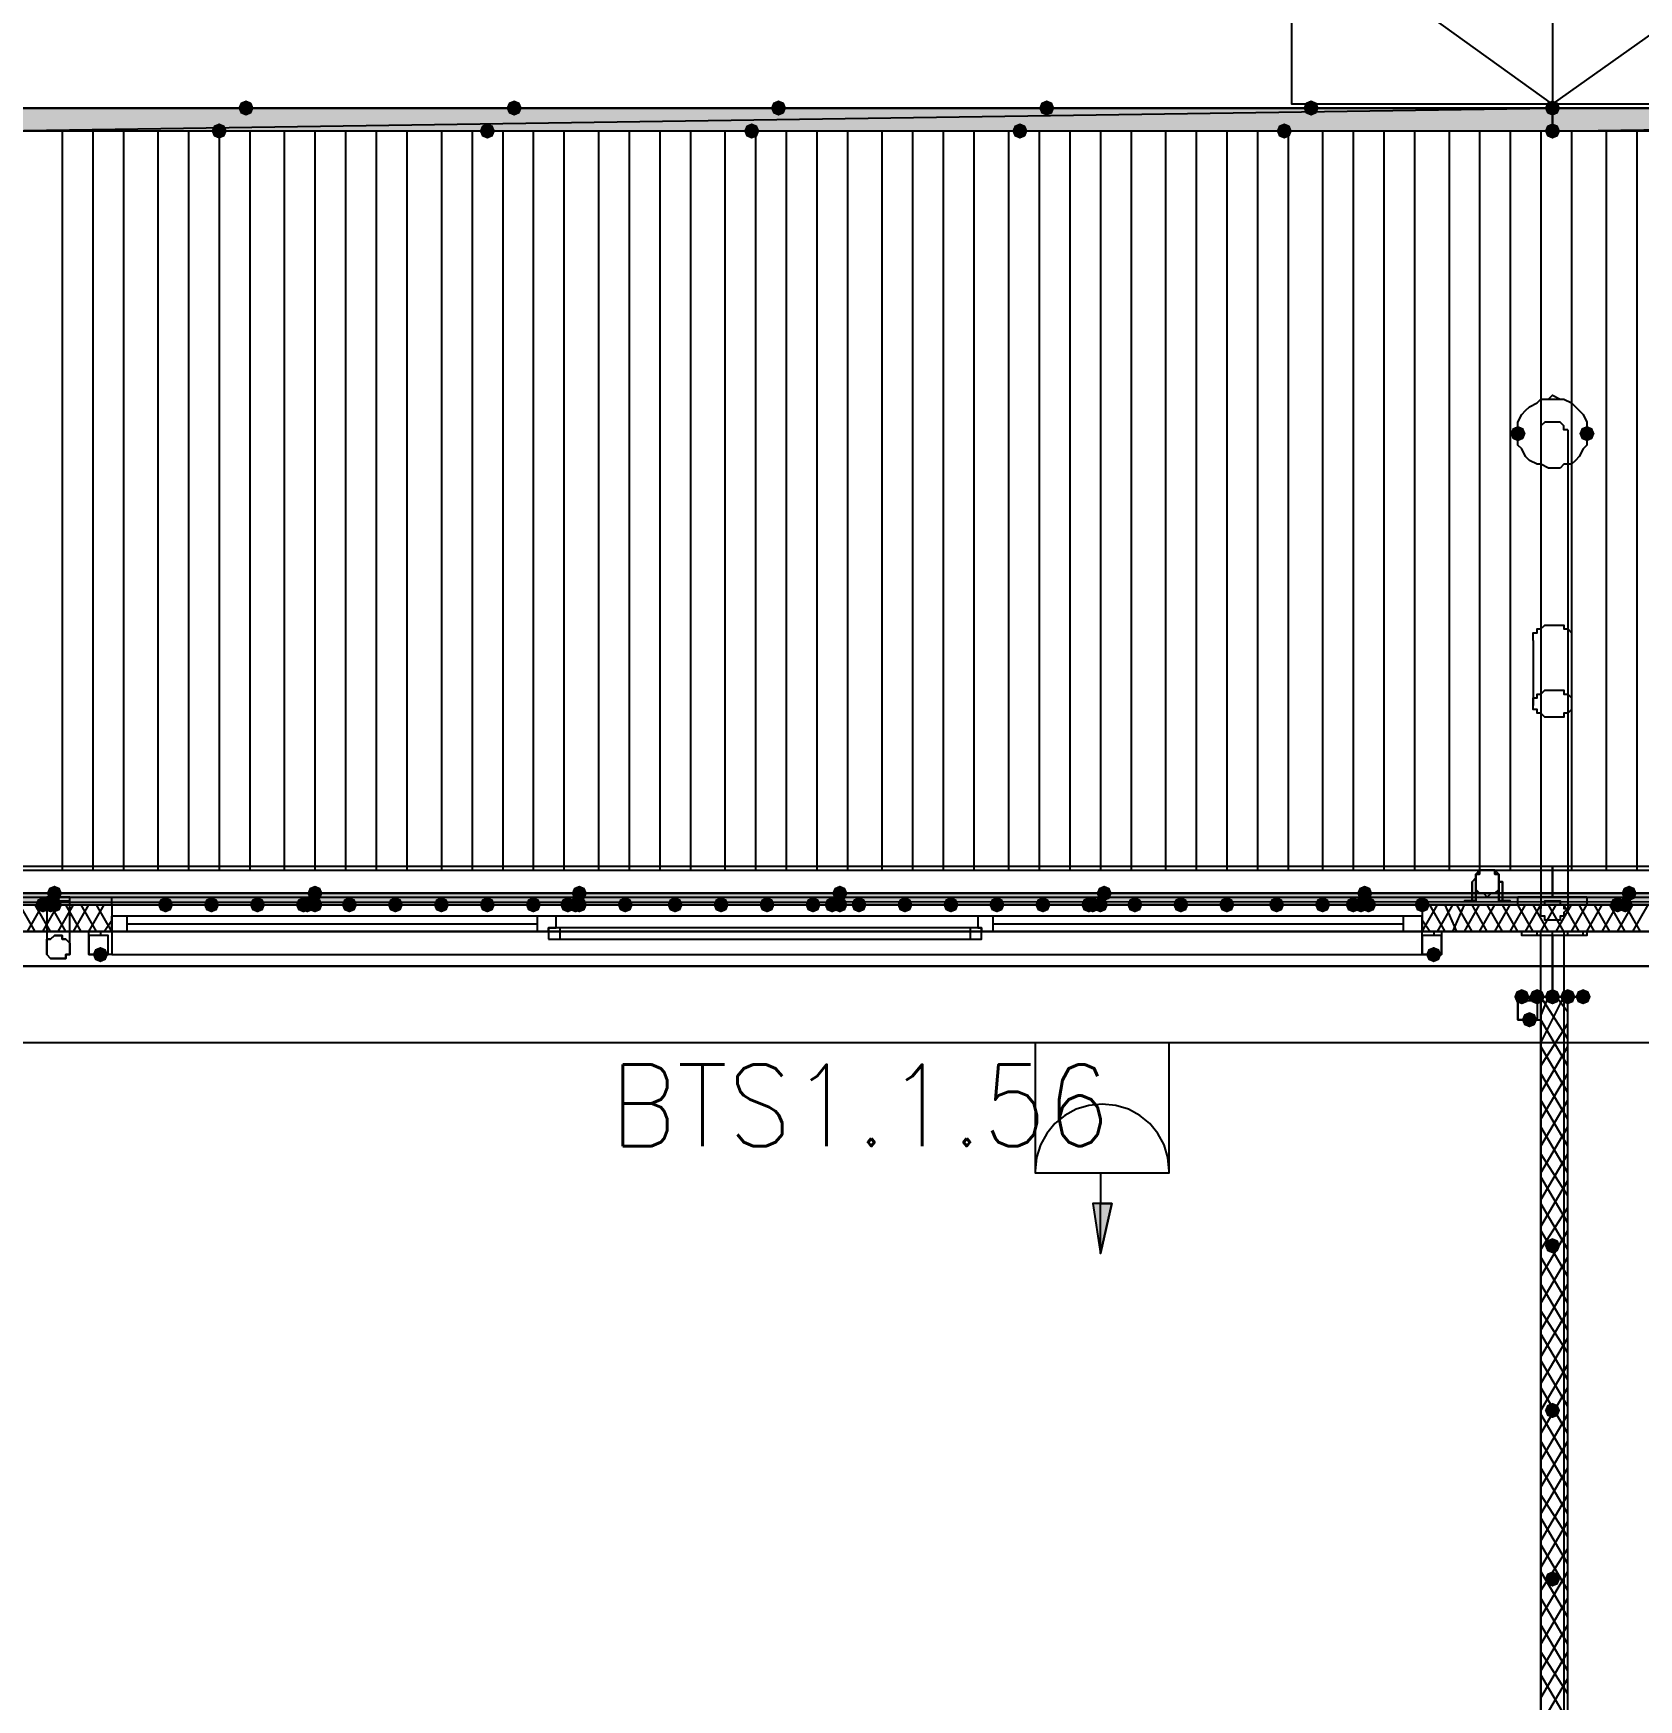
# Model space of a CAD drawing. Header units: millimetres. Extents: x 0 to 420, y 0 to 297.
# Drawn here: x 172.87 to 190.61, y 213.76 to 232.18 of the extents above; entities that cross this region are included whole.
import ezdxf

# ---------------------------------------------------------------- set-up
doc = ezdxf.new("R2010")
doc.units = ezdxf.units.MM
doc.layers.get('0').update_dxf_attribs({"linetype": 'CONTINUOUS'})
doc.styles.get("Standard").update_dxf_attribs({"font": 'STANDARD'})

msp = doc.modelspace()

# ---------------------------------------------------------------- hatches: boundary and pattern name
at = {"true_color": 0x000007}
h = msp.add_hatch(color=0, dxfattribs=at)
h.paths.add_polyline_path([(189.653333, 231.097667), (172.254333, 231.097667), (189.653333, 231.351667)], flags=0)
h.paths.add_polyline_path([(172.254333, 231.097667), (189.653333, 231.351667), (172.254333, 231.351667)], flags=0)
at = {"true_color": 0x0000fe}
for points in [[(175.302333, 231.351667), (175.277462, 231.291871), (175.217667, 231.267), (175.157871, 231.291871), (175.133, 231.351667), (175.157871, 231.411462), (175.217667, 231.436333), (175.277462, 231.411463)], [(178.265667, 231.351667), (178.240796, 231.291871), (178.181, 231.267), (178.121204, 231.291871), (178.096333, 231.351667), (178.121204, 231.411462), (178.181, 231.436333), (178.240796, 231.411463)], [(181.186667, 231.351667), (181.161796, 231.291871), (181.102, 231.267), (181.042204, 231.291871), (181.017333, 231.351667), (181.042204, 231.411462), (181.102, 231.436333), (181.161796, 231.411463)], [(184.15, 231.351667), (184.125129, 231.291871), (184.065333, 231.267), (184.005538, 231.291871), (183.980667, 231.351667), (184.005537, 231.411462), (184.065333, 231.436333), (184.125129, 231.411463)], [(187.071, 231.351667), (187.046129, 231.291871), (186.986333, 231.267), (186.926538, 231.291871), (186.901667, 231.351667), (186.926537, 231.411462), (186.986333, 231.436333), (187.046129, 231.411463)], [(189.738, 231.351667), (189.713129, 231.291871), (189.653333, 231.267), (189.593538, 231.291871), (189.568667, 231.351667), (189.593537, 231.411462), (189.653333, 231.436333), (189.713129, 231.411463)], [(189.738, 231.351667), (189.713129, 231.291871), (189.653333, 231.267), (189.593538, 231.291871), (189.568667, 231.351667), (189.593537, 231.411462), (189.653333, 231.436333), (189.713129, 231.411463)], [(175.006, 231.097667), (174.981129, 231.037871), (174.921333, 231.013), (174.861538, 231.037871), (174.836667, 231.097667), (174.861537, 231.157462), (174.921333, 231.182333), (174.981129, 231.157463)], [(177.969333, 231.097667), (177.944462, 231.037871), (177.884667, 231.013), (177.824871, 231.037871), (177.8, 231.097667), (177.824871, 231.157462), (177.884667, 231.182333), (177.944462, 231.157463)], [(180.890333, 231.097667), (180.865462, 231.037871), (180.805667, 231.013), (180.745871, 231.037871), (180.721, 231.097667), (180.745871, 231.157462), (180.805667, 231.182333), (180.865462, 231.157463)], [(183.853667, 231.097667), (183.828796, 231.037871), (183.769, 231.013), (183.709204, 231.037871), (183.684333, 231.097667), (183.709204, 231.157462), (183.769, 231.182333), (183.828796, 231.157463)], [(186.774667, 231.097667), (186.749796, 231.037871), (186.69, 231.013), (186.630204, 231.037871), (186.605333, 231.097667), (186.630204, 231.157462), (186.69, 231.182333), (186.749796, 231.157463)], [(189.738, 231.097667), (189.713129, 231.037871), (189.653333, 231.013), (189.593538, 231.037871), (189.568667, 231.097667), (189.593537, 231.157462), (189.653333, 231.182333), (189.713129, 231.157463)], [(173.185667, 222.673333), (173.160796, 222.613537), (173.101, 222.588667), (173.041204, 222.613537), (173.016333, 222.673333), (173.041204, 222.733129), (173.101, 222.758), (173.160796, 222.733129)], [(176.064333, 222.673333), (176.039463, 222.613537), (175.979667, 222.588667), (175.919871, 222.613537), (175.895, 222.673333), (175.919871, 222.733129), (175.979667, 222.758), (176.039462, 222.733129)], [(178.985333, 222.673333), (178.960462, 222.613537), (178.900667, 222.588667), (178.840871, 222.613537), (178.816, 222.673333), (178.840871, 222.733129), (178.900667, 222.758), (178.960462, 222.733129)], [(181.864, 222.673333), (181.839129, 222.613537), (181.779333, 222.588667), (181.719538, 222.613537), (181.694667, 222.673333), (181.719537, 222.733129), (181.779333, 222.758), (181.839129, 222.733129)], [(184.785, 222.673333), (184.760129, 222.613537), (184.700333, 222.588667), (184.640537, 222.613537), (184.615667, 222.673333), (184.640537, 222.733129), (184.700333, 222.758), (184.760129, 222.733129)], [(187.663667, 222.673333), (187.638796, 222.613537), (187.579, 222.588667), (187.519204, 222.613537), (187.494333, 222.673333), (187.519204, 222.733129), (187.579, 222.758), (187.638796, 222.733129)], [(190.584667, 222.673333), (190.559796, 222.613537), (190.5, 222.588667), (190.440204, 222.613537), (190.415333, 222.673333), (190.440204, 222.733129), (190.5, 222.758), (190.559796, 222.733129)], [(173.058667, 222.546333), (173.033796, 222.486537), (172.974, 222.461667), (172.914204, 222.486537), (172.889333, 222.546333), (172.914204, 222.606129), (172.974, 222.631), (173.033796, 222.606129)], [(173.143333, 222.546333), (173.118462, 222.486537), (173.058667, 222.461667), (172.998871, 222.486537), (172.974, 222.546333), (172.998871, 222.606129), (173.058667, 222.631), (173.118462, 222.606129)], [(173.185667, 222.546333), (173.160796, 222.486537), (173.101, 222.461667), (173.041204, 222.486537), (173.016333, 222.546333), (173.041204, 222.606129), (173.101, 222.631), (173.160796, 222.606129)], [(175.979667, 222.546333), (175.954796, 222.486537), (175.895, 222.461667), (175.835204, 222.486537), (175.810333, 222.546333), (175.835204, 222.606129), (175.895, 222.631), (175.954796, 222.606129)], [(176.064333, 222.546333), (176.039463, 222.486537), (175.979667, 222.461667), (175.919871, 222.486537), (175.895, 222.546333), (175.919871, 222.606129), (175.979667, 222.631), (176.039462, 222.606129)], [(176.064333, 222.546333), (176.039463, 222.486537), (175.979667, 222.461667), (175.919871, 222.486537), (175.895, 222.546333), (175.919871, 222.606129), (175.979667, 222.631), (176.039462, 222.606129)], [(178.858333, 222.546333), (178.833463, 222.486537), (178.773667, 222.461667), (178.713871, 222.486537), (178.689, 222.546333), (178.713871, 222.606129), (178.773667, 222.631), (178.833462, 222.606129)], [(178.943, 222.546333), (178.918129, 222.486537), (178.858333, 222.461667), (178.798538, 222.486537), (178.773667, 222.546333), (178.798537, 222.606129), (178.858333, 222.631), (178.918129, 222.606129)], [(178.943, 222.546333), (178.918129, 222.486537), (178.858333, 222.461667), (178.798538, 222.486537), (178.773667, 222.546333), (178.798537, 222.606129), (178.858333, 222.631), (178.918129, 222.606129)], [(181.779333, 222.546333), (181.754462, 222.486537), (181.694667, 222.461667), (181.634871, 222.486537), (181.61, 222.546333), (181.634871, 222.606129), (181.694667, 222.631), (181.754462, 222.606129)], [(181.864, 222.546333), (181.839129, 222.486537), (181.779333, 222.461667), (181.719538, 222.486537), (181.694667, 222.546333), (181.719537, 222.606129), (181.779333, 222.631), (181.839129, 222.606129)], [(181.864, 222.546333), (181.839129, 222.486537), (181.779333, 222.461667), (181.719538, 222.486537), (181.694667, 222.546333), (181.719537, 222.606129), (181.779333, 222.631), (181.839129, 222.606129)], [(184.658, 222.546333), (184.633129, 222.486537), (184.573333, 222.461667), (184.513537, 222.486537), (184.488667, 222.546333), (184.513537, 222.606129), (184.573333, 222.631), (184.633129, 222.606129)], [(184.742667, 222.546333), (184.717796, 222.486537), (184.658, 222.461667), (184.598204, 222.486537), (184.573333, 222.546333), (184.598204, 222.606129), (184.658, 222.631), (184.717796, 222.606129)], [(184.742667, 222.546333), (184.717796, 222.486537), (184.658, 222.461667), (184.598204, 222.486537), (184.573333, 222.546333), (184.598204, 222.606129), (184.658, 222.631), (184.717796, 222.606129)], [(187.536667, 222.546333), (187.511796, 222.486537), (187.452, 222.461667), (187.392204, 222.486537), (187.367333, 222.546333), (187.392204, 222.606129), (187.452, 222.631), (187.511796, 222.606129)], [(187.621333, 222.546333), (187.596462, 222.486537), (187.536667, 222.461667), (187.476871, 222.486537), (187.452, 222.546333), (187.476871, 222.606129), (187.536667, 222.631), (187.596462, 222.606129)], [(187.621333, 222.546333), (187.596462, 222.486537), (187.536667, 222.461667), (187.476871, 222.486537), (187.452, 222.546333), (187.476871, 222.606129), (187.536667, 222.631), (187.596462, 222.606129)], [(190.457667, 222.546333), (190.432796, 222.486537), (190.373, 222.461667), (190.313204, 222.486537), (190.288333, 222.546333), (190.313204, 222.606129), (190.373, 222.631), (190.432796, 222.606129)], [(190.542333, 222.546333), (190.517462, 222.486537), (190.457667, 222.461667), (190.397871, 222.486537), (190.373, 222.546333), (190.397871, 222.606129), (190.457667, 222.631), (190.517462, 222.606129)], [(190.542333, 222.546333), (190.517462, 222.486537), (190.457667, 222.461667), (190.397871, 222.486537), (190.373, 222.546333), (190.397871, 222.606129), (190.457667, 222.631), (190.517462, 222.606129)]]:
    msp.add_hatch(color=0, dxfattribs=at).paths.add_polyline_path(points, flags=0)
at = {"true_color": 0x000007}
h = msp.add_hatch(color=0, dxfattribs=at)
h.paths.add_polyline_path([(207.052333, 231.097667), (189.653333, 231.097667), (207.052333, 231.351667)], flags=0)
h.paths.add_polyline_path([(189.653333, 231.097667), (207.052333, 231.351667), (189.653333, 231.351667)], flags=0)
for points in [[(189.357, 227.753333), (189.332129, 227.693537), (189.272333, 227.668667), (189.212538, 227.693537), (189.187667, 227.753333), (189.212537, 227.813129), (189.272333, 227.838), (189.332129, 227.813129)], [(190.119, 227.753333), (190.094129, 227.693537), (190.034333, 227.668667), (189.974538, 227.693537), (189.949667, 227.753333), (189.974537, 227.813129), (190.034333, 227.838), (190.094129, 227.813129)], [(174.413333, 222.546333), (174.388463, 222.486537), (174.328667, 222.461667), (174.268871, 222.486537), (174.244, 222.546333), (174.268871, 222.606129), (174.328667, 222.631), (174.388462, 222.606129)], [(174.921333, 222.546333), (174.896462, 222.486537), (174.836667, 222.461667), (174.776871, 222.486537), (174.752, 222.546333), (174.776871, 222.606129), (174.836667, 222.631), (174.896462, 222.606129)], [(175.429333, 222.546333), (175.404462, 222.486537), (175.344667, 222.461667), (175.284871, 222.486537), (175.26, 222.546333), (175.284871, 222.606129), (175.344667, 222.631), (175.404462, 222.606129)], [(175.937333, 222.546333), (175.912463, 222.486537), (175.852667, 222.461667), (175.792871, 222.486537), (175.768, 222.546333), (175.792871, 222.606129), (175.852667, 222.631), (175.912462, 222.606129)], [(176.445333, 222.546333), (176.420462, 222.486537), (176.360667, 222.461667), (176.300871, 222.486537), (176.276, 222.546333), (176.300871, 222.606129), (176.360667, 222.631), (176.420462, 222.606129)], [(176.953333, 222.546333), (176.928462, 222.486537), (176.868667, 222.461667), (176.808871, 222.486537), (176.784, 222.546333), (176.808871, 222.606129), (176.868667, 222.631), (176.928462, 222.606129)], [(177.461333, 222.546333), (177.436462, 222.486537), (177.376667, 222.461667), (177.316871, 222.486537), (177.292, 222.546333), (177.316871, 222.606129), (177.376667, 222.631), (177.436462, 222.606129)], [(177.969333, 222.546333), (177.944462, 222.486537), (177.884667, 222.461667), (177.824871, 222.486537), (177.8, 222.546333), (177.824871, 222.606129), (177.884667, 222.631), (177.944462, 222.606129)], [(178.477333, 222.546333), (178.452463, 222.486537), (178.392667, 222.461667), (178.332871, 222.486537), (178.308, 222.546333), (178.332871, 222.606129), (178.392667, 222.631), (178.452462, 222.606129)], [(178.985333, 222.546333), (178.960462, 222.486537), (178.900667, 222.461667), (178.840871, 222.486537), (178.816, 222.546333), (178.840871, 222.606129), (178.900667, 222.631), (178.960462, 222.606129)], [(179.493333, 222.546333), (179.468462, 222.486537), (179.408667, 222.461667), (179.348871, 222.486537), (179.324, 222.546333), (179.348871, 222.606129), (179.408667, 222.631), (179.468462, 222.606129)], [(180.043667, 222.546333), (180.018796, 222.486537), (179.959, 222.461667), (179.899204, 222.486537), (179.874333, 222.546333), (179.899204, 222.606129), (179.959, 222.631), (180.018796, 222.606129)], [(180.551667, 222.546333), (180.526796, 222.486537), (180.467, 222.461667), (180.407204, 222.486537), (180.382333, 222.546333), (180.407204, 222.606129), (180.467, 222.631), (180.526796, 222.606129)], [(181.059667, 222.546333), (181.034796, 222.486537), (180.975, 222.461667), (180.915204, 222.486537), (180.890333, 222.546333), (180.915204, 222.606129), (180.975, 222.631), (181.034796, 222.606129)], [(181.567667, 222.546333), (181.542796, 222.486537), (181.483, 222.461667), (181.423204, 222.486537), (181.398333, 222.546333), (181.423204, 222.606129), (181.483, 222.631), (181.542796, 222.606129)], [(182.075667, 222.546333), (182.050796, 222.486537), (181.991, 222.461667), (181.931204, 222.486537), (181.906333, 222.546333), (181.931204, 222.606129), (181.991, 222.631), (182.050796, 222.606129)], [(182.583667, 222.546333), (182.558796, 222.486537), (182.499, 222.461667), (182.439204, 222.486537), (182.414333, 222.546333), (182.439204, 222.606129), (182.499, 222.631), (182.558796, 222.606129)], [(183.091667, 222.546333), (183.066796, 222.486537), (183.007, 222.461667), (182.947204, 222.486537), (182.922333, 222.546333), (182.947204, 222.606129), (183.007, 222.631), (183.066796, 222.606129)], [(183.599667, 222.546333), (183.574796, 222.486537), (183.515, 222.461667), (183.455204, 222.486537), (183.430333, 222.546333), (183.455204, 222.606129), (183.515, 222.631), (183.574796, 222.606129)], [(184.107667, 222.546333), (184.082796, 222.486537), (184.023, 222.461667), (183.963204, 222.486537), (183.938333, 222.546333), (183.963204, 222.606129), (184.023, 222.631), (184.082796, 222.606129)], [(184.615667, 222.546333), (184.590796, 222.486537), (184.531, 222.461667), (184.471204, 222.486537), (184.446333, 222.546333), (184.471204, 222.606129), (184.531, 222.631), (184.590796, 222.606129)], [(185.123667, 222.546333), (185.098796, 222.486537), (185.039, 222.461667), (184.979204, 222.486537), (184.954333, 222.546333), (184.979204, 222.606129), (185.039, 222.631), (185.098796, 222.606129)], [(185.631667, 222.546333), (185.606796, 222.486537), (185.547, 222.461667), (185.487204, 222.486537), (185.462333, 222.546333), (185.487204, 222.606129), (185.547, 222.631), (185.606796, 222.606129)], [(186.139667, 222.546333), (186.114796, 222.486537), (186.055, 222.461667), (185.995204, 222.486537), (185.970333, 222.546333), (185.995204, 222.606129), (186.055, 222.631), (186.114796, 222.606129)], [(186.69, 222.546333), (186.665129, 222.486537), (186.605333, 222.461667), (186.545538, 222.486537), (186.520667, 222.546333), (186.545537, 222.606129), (186.605333, 222.631), (186.665129, 222.606129)], [(187.198, 222.546333), (187.173129, 222.486537), (187.113333, 222.461667), (187.053538, 222.486537), (187.028667, 222.546333), (187.053537, 222.606129), (187.113333, 222.631), (187.173129, 222.606129)], [(187.706, 222.546333), (187.681129, 222.486537), (187.621333, 222.461667), (187.561538, 222.486537), (187.536667, 222.546333), (187.561537, 222.606129), (187.621333, 222.631), (187.681129, 222.606129)], [(188.298667, 222.546333), (188.273796, 222.486537), (188.214, 222.461667), (188.154204, 222.486537), (188.129333, 222.546333), (188.154204, 222.606129), (188.214, 222.631), (188.273796, 222.606129)], [(173.693667, 221.996), (173.668796, 221.936204), (173.609, 221.911333), (173.549204, 221.936204), (173.524333, 221.996), (173.549204, 222.055796), (173.609, 222.080667), (173.668796, 222.055796)], [(188.425667, 221.996), (188.400796, 221.936204), (188.341, 221.911333), (188.281204, 221.936204), (188.256333, 221.996), (188.281204, 222.055796), (188.341, 222.080667), (188.400796, 222.055796)], [(189.399333, 221.530333), (189.374462, 221.470537), (189.314667, 221.445667), (189.254871, 221.470537), (189.23, 221.530333), (189.254871, 221.590129), (189.314667, 221.615), (189.374462, 221.590129)], [(189.568667, 221.530333), (189.543796, 221.470537), (189.484, 221.445667), (189.424204, 221.470537), (189.399333, 221.530333), (189.424204, 221.590129), (189.484, 221.615), (189.543796, 221.590129)], [(189.738, 221.530333), (189.713129, 221.470537), (189.653333, 221.445667), (189.593538, 221.470537), (189.568667, 221.530333), (189.593537, 221.590129), (189.653333, 221.615), (189.713129, 221.590129)], [(189.907333, 221.530333), (189.882462, 221.470537), (189.822667, 221.445667), (189.762871, 221.470537), (189.738, 221.530333), (189.762871, 221.590129), (189.822667, 221.615), (189.882462, 221.590129)], [(190.076667, 221.530333), (190.051796, 221.470537), (189.992, 221.445667), (189.932204, 221.470537), (189.907333, 221.530333), (189.932204, 221.590129), (189.992, 221.615), (190.051796, 221.590129)], [(189.484, 221.276333), (189.459129, 221.216537), (189.399333, 221.191667), (189.339538, 221.216537), (189.314667, 221.276333), (189.339537, 221.336129), (189.399333, 221.361), (189.459129, 221.336129)], [(189.738, 218.778667), (189.713129, 218.718871), (189.653333, 218.694), (189.593538, 218.718871), (189.568667, 218.778667), (189.593537, 218.838462), (189.653333, 218.863333), (189.713129, 218.838463)], [(189.738, 216.958333), (189.713129, 216.898537), (189.653333, 216.873667), (189.593538, 216.898537), (189.568667, 216.958333), (189.593537, 217.018129), (189.653333, 217.043), (189.713129, 217.018129)], [(189.738, 215.095667), (189.713129, 215.035871), (189.653333, 215.011), (189.593538, 215.035871), (189.568667, 215.095667), (189.593537, 215.155462), (189.653333, 215.180333), (189.713129, 215.155463)]]:
    msp.add_hatch(color=0, dxfattribs=at).paths.add_polyline_path(points, flags=0)
h = msp.add_hatch(color=0, dxfattribs=at)
h.paths.add_polyline_path([(119.507, 222.673333), (381.550333, 222.673333), (119.507, 222.546333)], flags=0)
h.paths.add_polyline_path([(381.550333, 222.673333), (119.507, 222.546333), (381.550333, 222.546333)], flags=0)
at = {"true_color": 0x000006}
h = msp.add_hatch(color=0, dxfattribs=at)
h.paths.add_polyline_path([(184.785001, 219.244332), (184.658001, 218.693999), (184.658001, 219.244332)], flags=0)
h.paths.add_polyline_path([(184.658001, 218.693999), (184.658001, 219.244332), (184.573334, 219.244332)], flags=0)

# ---------------------------------------------------------------- linework, layer by layer
at = {"color": 0, "true_color": 0x000007}
for points in [[(192.574333, 257.471333), (192.574333, 231.394), (186.774667, 231.394), (186.774667, 257.471333)], [(189.653333, 257.471333), (189.653333, 231.394), (192.574333, 233.468333)], [(189.653333, 231.394), (186.774667, 233.468333)], [(189.653333, 231.351667), (172.254333, 231.351667)], [(178.689, 231.351667), (183.218667, 231.351667)], [(207.052333, 231.351667), (189.653333, 231.351667)], [(189.272333, 227.753333), (189.272333, 227.838), (189.272333, 227.880333), (189.314667, 227.965), (189.357, 228.007333), (189.399333, 228.049667), (189.484, 228.092), (189.526333, 228.134333), (189.611, 228.134333), (189.653333, 228.176667), (189.738, 228.134333), (189.780333, 228.134333), (189.865, 228.092), (189.907333, 228.049667), (189.949667, 228.007333), (189.992, 227.965), (190.034333, 227.880333), (190.034333, 227.838), (190.034333, 227.753333)], [(189.822667, 227.795667), (189.780333, 227.795667), (189.780333, 227.838), (189.738, 227.880333), (189.695667, 227.880333), (189.653333, 227.880333), (189.611, 227.880333), (189.568667, 227.880333), (189.526333, 227.838), (189.526333, 227.795667)], [(189.526333, 227.795667), (189.526333, 222.504)], [(189.822667, 227.795667), (189.822667, 222.504)], [(189.441667, 225.467333), (189.441667, 225.509667), (189.441667, 225.552), (189.484, 225.552), (189.484, 225.594333), (189.526333, 225.594333), (189.568667, 225.636667), (189.611, 225.636667), (189.653333, 225.636667), (189.695667, 225.636667), (189.738, 225.636667), (189.780333, 225.636667), (189.780333, 225.594333), (189.822667, 225.594333), (189.865, 225.552), (189.865, 225.509667), (189.865, 225.467333)], [(189.441667, 225.467333), (189.441667, 224.747667)], [(189.865, 225.467333), (189.865, 224.747667)], [(119.507, 222.546333), (381.550333, 222.546333), (119.507, 222.546333), (381.550333, 222.546333)], [(119.507, 222.546333), (381.550333, 222.546333)], [(119.507, 222.546333), (381.550333, 222.546333)], [(173.736, 222.546333), (170.815, 222.546333)], [(172.889333, 222.25), (172.72, 222.546333)], [(172.804667, 222.25), (172.974, 222.546333)], [(173.058667, 222.25), (172.889333, 222.546333)], [(172.974, 222.25), (173.143333, 222.546333)], [(173.016333, 222.631), (173.016333, 222.080667)], [(173.228, 222.25), (173.058667, 222.546333)], [(173.143333, 222.25), (173.312667, 222.546333)], [(173.397333, 222.25), (173.228, 222.546333)], [(173.270333, 222.080667), (173.270333, 222.631)], [(173.312667, 222.25), (173.482, 222.546333)], [(173.566667, 222.25), (173.397333, 222.546333)], [(173.482, 222.25), (173.651333, 222.546333)], [(173.736, 222.25), (173.566667, 222.546333)], [(173.736, 222.546333), (173.736, 222.631), (188.214, 222.631), (188.214, 222.546333)], [(173.736, 222.546333), (173.736, 222.419333), (173.736, 222.25)], [(173.736, 222.546333), (173.736, 222.419333)], [(188.214, 222.25), (188.383333, 222.546333)], [(188.214, 222.546333), (188.214, 222.419333), (188.214, 222.25)], [(188.214, 222.546333), (188.214, 222.419333)], [(191.092667, 222.546333), (188.214, 222.546333)], [(188.468, 222.25), (188.298667, 222.546333)], [(188.383333, 222.25), (188.552667, 222.546333)], [(188.595, 222.25), (188.468, 222.546333)], [(188.552667, 222.25), (188.679667, 222.546333)], [(188.764333, 222.25), (188.595, 222.546333)], [(188.679667, 222.25), (188.849, 222.546333)], [(188.933667, 222.25), (188.764333, 222.546333)], [(188.849, 222.25), (189.018333, 222.546333)], [(189.103, 222.25), (188.933667, 222.546333)], [(189.018333, 222.25), (189.187667, 222.546333)], [(189.272333, 222.25), (189.103, 222.546333)], [(189.187667, 222.25), (189.357, 222.546333)], [(190.034333, 222.631), (189.992, 222.631), (189.949667, 222.631), (189.907333, 222.631), (189.865, 222.631), (189.780333, 222.631), (189.738, 222.631), (189.653333, 222.631), (189.611, 222.631), (189.526333, 222.631), (189.484, 222.631), (189.399333, 222.631), (189.357, 222.631), (189.314667, 222.631), (189.272333, 222.631)], [(190.034333, 222.631), (190.034333, 222.546333), (189.992, 222.546333), (189.949667, 222.546333), (189.907333, 222.546333), (189.865, 222.546333), (189.780333, 222.546333), (189.738, 222.546333), (189.653333, 222.546333), (189.611, 222.546333), (189.526333, 222.546333), (189.484, 222.546333), (189.399333, 222.546333), (189.357, 222.546333), (189.314667, 222.546333), (189.272333, 222.546333), (189.272333, 222.631)], [(189.441667, 222.25), (189.272333, 222.546333)], [(189.357, 222.25), (189.526333, 222.546333)], [(189.611, 222.25), (189.441667, 222.546333)], [(189.526333, 222.25), (189.695667, 222.546333)], [(189.780333, 222.25), (189.611, 222.546333)], [(189.695667, 222.25), (189.865, 222.546333)], [(189.949667, 222.25), (189.780333, 222.546333)], [(189.865, 222.25), (190.034333, 222.546333)], [(190.119, 222.25), (189.949667, 222.546333)], [(190.034333, 222.25), (190.203667, 222.546333)], [(190.288333, 222.25), (190.119, 222.546333)], [(190.203667, 222.25), (190.373, 222.546333)], [(190.457667, 222.25), (190.288333, 222.546333)], [(190.373, 222.25), (190.542333, 222.546333)], [(190.627, 222.25), (190.457667, 222.546333)], [(190.542333, 222.25), (190.711667, 222.546333)], [(173.651333, 222.25), (173.736, 222.377)], [(173.736, 222.25), (173.905333, 222.25), (173.905333, 222.419333), (173.736, 222.419333)], [(178.435, 222.419333), (173.905333, 222.419333)], [(173.905333, 222.334667), (178.435, 222.334667)], [(178.519667, 222.419333), (178.435, 222.419333), (178.435, 222.25), (178.519667, 222.25)], [(178.519667, 222.25), (178.562, 222.25), (178.562, 222.292333), (178.646667, 222.292333), (178.646667, 222.419333), (178.519667, 222.419333)], [(183.303333, 222.419333), (178.646667, 222.419333)], [(183.218667, 222.292333), (178.689, 222.292333)], [(183.388, 222.419333), (183.303333, 222.419333), (183.303333, 222.292333), (183.345667, 222.292333), (183.345667, 222.25), (183.388, 222.25)], [(183.388, 222.25), (183.472667, 222.25), (183.472667, 222.419333), (183.388, 222.419333)], [(188.002333, 222.419333), (183.472667, 222.419333)], [(183.472667, 222.334667), (188.002333, 222.334667)], [(188.214, 222.419333), (188.002333, 222.419333), (188.002333, 222.25), (188.214, 222.25)], [(188.298667, 222.25), (188.214, 222.377)], [(170.815, 222.25), (173.736, 222.25)], [(173.609, 222.25), (173.609, 222.207667)], [(180.975, 222.25), (173.736, 222.25), (173.736, 222.123)], [(180.975, 222.25), (173.736, 222.25), (173.736, 222.123)], [(173.736, 222.25), (188.214, 222.25)], [(173.736, 222.123), (173.736, 221.996), (180.975, 221.996)], [(173.736, 222.123), (173.736, 221.996), (180.975, 221.996)], [(173.905333, 222.25), (178.435, 222.25)], [(178.689, 222.25), (183.218667, 222.25)], [(178.689, 222.165333), (183.218667, 222.165333)], [(178.689, 222.165333), (183.218667, 222.165333)], [(188.214, 222.123), (188.214, 222.25), (180.975, 222.25)], [(188.214, 222.123), (188.214, 222.25), (180.975, 222.25)], [(180.975, 221.996), (188.214, 221.996), (188.214, 222.123)], [(180.975, 221.996), (188.214, 221.996), (188.214, 222.123)], [(183.472667, 222.25), (188.002333, 222.25)], [(188.214, 222.25), (191.092667, 222.25)], [(188.341, 222.25), (188.341, 222.207667)], [(189.314667, 222.207667), (189.314667, 222.25)], [(189.484, 222.207667), (189.484, 222.25)], [(189.653333, 221.530333), (189.653333, 222.25)], [(189.822667, 222.207667), (189.822667, 222.25)], [(189.992, 222.207667), (189.992, 222.25)], [(189.399333, 221.530333), (189.399333, 221.488)], [(189.526333, 221.318667), (189.611, 221.530333)], [(189.526333, 221.022333), (189.780333, 221.530333)], [(189.822667, 221.064667), (189.526333, 221.530333)], [(189.822667, 221.361), (189.695667, 221.530333)], [(189.822667, 220.768333), (189.526333, 221.276333)], [(189.526333, 220.768333), (189.822667, 221.234)], [(189.526333, 220.472), (189.822667, 220.98)], [(189.822667, 220.472), (189.526333, 220.98)], [(189.526333, 220.175667), (189.822667, 220.683667)], [(189.822667, 220.175667), (189.526333, 220.683667)], [(189.526333, 219.879333), (189.822667, 220.387333)], [(189.822667, 219.879333), (189.526333, 220.387333)], [(189.526333, 219.583), (189.822667, 220.091)], [(189.822667, 219.583), (189.526333, 220.091)], [(189.526333, 219.286667), (189.822667, 219.794667)], [(189.822667, 219.329), (189.526333, 219.794667)], [(189.822667, 219.032667), (189.526333, 219.540667)], [(189.526333, 218.990333), (189.822667, 219.498333)], [(189.822667, 218.736333), (189.526333, 219.244333)], [(189.526333, 218.736333), (189.822667, 219.202)], [(189.526333, 218.44), (189.822667, 218.948)], [(189.822667, 218.44), (189.526333, 218.948)], [(189.526333, 218.143667), (189.822667, 218.651667)], [(189.822667, 218.143667), (189.526333, 218.651667)], [(189.526333, 217.847333), (189.822667, 218.355333)], [(189.822667, 217.847333), (189.526333, 218.355333)], [(189.526333, 217.551), (189.822667, 218.059)], [(189.822667, 217.593333), (189.526333, 218.059)], [(189.822667, 217.297), (189.526333, 217.805)], [(189.526333, 217.254667), (189.822667, 217.762667)], [(189.822667, 217.000667), (189.526333, 217.508667)], [(189.526333, 216.958333), (189.822667, 217.466333)], [(189.526333, 216.704333), (189.822667, 217.212333)], [(189.822667, 216.704333), (189.526333, 217.212333)], [(189.526333, 216.408), (189.822667, 216.916)], [(189.822667, 216.408), (189.526333, 216.916)], [(189.526333, 216.111667), (189.822667, 216.619667)], [(189.822667, 216.111667), (189.526333, 216.619667)], [(189.526333, 215.815333), (189.822667, 216.323333)], [(189.822667, 215.815333), (189.526333, 216.323333)], [(189.526333, 215.519), (189.822667, 216.027)], [(189.822667, 215.561333), (189.526333, 216.027)], [(189.822667, 215.265), (189.526333, 215.773)], [(189.526333, 215.222667), (189.822667, 215.730667)], [(189.822667, 214.968667), (189.526333, 215.476667)], [(189.526333, 214.968667), (189.822667, 215.434333)], [(189.526333, 214.672333), (189.822667, 215.180333)], [(189.822667, 214.672333), (189.526333, 215.180333)], [(189.526333, 214.376), (189.822667, 214.884)], [(189.822667, 214.376), (189.526333, 214.884)], [(189.526333, 214.079667), (189.822667, 214.587667)], [(189.822667, 214.079667), (189.526333, 214.587667)], [(189.526333, 213.783333), (189.822667, 214.291333)], [(189.822667, 213.825667), (189.526333, 214.291333)], [(189.822667, 213.529333), (189.526333, 214.037333)], [(189.526333, 213.487), (189.822667, 213.995)]]:
    msp.add_lwpolyline(points, dxfattribs=at)
for points in [[(241.808, 231.351667), (241.808, 231.097667), (224.451333, 231.097667), (224.451333, 231.351667), (224.451333, 231.097667), (207.052333, 231.097667), (207.052333, 231.351667), (207.052333, 231.097667), (189.653333, 231.097667), (189.653333, 231.351667), (189.653333, 231.097667), (172.254333, 231.097667), (172.254333, 231.351667), (154.897667, 231.351667), (154.897667, 231.097667), (172.254333, 231.097667), (172.254333, 231.351667), (189.653333, 231.351667), (207.052333, 231.351667), (224.451333, 231.351667)], [(189.653333, 231.097667), (172.254333, 231.097667), (189.653333, 231.351667)], [(172.254333, 231.097667), (189.653333, 231.351667), (172.254333, 231.351667)], [(183.218667, 231.351667), (178.689, 231.351667)], [(207.052333, 231.097667), (189.653333, 231.097667), (207.052333, 231.351667)], [(189.653333, 231.097667), (207.052333, 231.351667), (189.653333, 231.351667)], [(381.550333, 230.505), (381.550333, 231.097667), (119.507, 231.097667), (119.507, 230.505), (119.507, 223.52), (119.507, 222.927333), (381.550333, 222.927333), (381.550333, 223.52)], [(189.738, 227.372333), (189.653333, 227.372333), (189.611, 227.372333), (189.526333, 227.414667), (189.484, 227.414667), (189.399333, 227.457), (189.357, 227.499333), (189.314667, 227.584), (189.272333, 227.626333), (189.272333, 227.711), (189.272333, 227.753333), (189.272333, 227.838), (189.272333, 227.880333), (189.314667, 227.965), (189.357, 228.007333), (189.399333, 228.049667), (189.484, 228.092), (189.526333, 228.134333), (189.611, 228.134333), (189.653333, 228.134333), (189.738, 228.134333), (189.780333, 228.134333), (189.865, 228.092), (189.907333, 228.049667), (189.949667, 228.007333), (189.992, 227.965), (190.034333, 227.880333), (190.034333, 227.838), (190.034333, 227.753333), (190.034333, 227.711), (190.034333, 227.626333), (189.992, 227.584), (189.949667, 227.499333), (189.907333, 227.457), (189.865, 227.414667), (189.780333, 227.414667)], [(189.695667, 224.620667), (189.653333, 224.620667), (189.611, 224.620667), (189.568667, 224.620667), (189.526333, 224.663), (189.484, 224.663), (189.484, 224.705333), (189.441667, 224.705333), (189.441667, 224.747667), (189.441667, 224.79), (189.441667, 224.832333), (189.484, 224.832333), (189.484, 224.874667), (189.526333, 224.874667), (189.568667, 224.917), (189.611, 224.917), (189.653333, 224.917), (189.695667, 224.917), (189.738, 224.917), (189.780333, 224.917), (189.780333, 224.874667), (189.822667, 224.874667), (189.865, 224.832333), (189.865, 224.79), (189.865, 224.747667), (189.865, 224.705333), (189.822667, 224.663), (189.780333, 224.663), (189.780333, 224.620667), (189.738, 224.620667)], [(172.254333, 222.631), (189.653333, 222.631), (189.653333, 222.969667), (172.254333, 222.969667)], [(189.187667, 222.588667), (189.103, 222.588667), (189.103, 222.800333), (189.060667, 222.800333), (189.060667, 222.842667), (189.060667, 222.885), (189.018333, 222.927333), (188.976, 222.927333), (188.933667, 222.927333), (188.891333, 222.927333), (188.849, 222.927333), (188.806667, 222.885), (188.806667, 222.842667), (188.764333, 222.800333), (188.764333, 222.588667), (188.679667, 222.588667), (188.806667, 222.588667), (188.806667, 222.800333), (188.806667, 222.842667), (188.806667, 222.885), (188.849, 222.885), (188.849, 222.927333), (188.891333, 222.927333), (188.933667, 222.927333), (188.976, 222.927333), (189.018333, 222.927333), (189.018333, 222.885), (189.060667, 222.885), (189.060667, 222.842667), (189.060667, 222.800333), (189.060667, 222.588667), (189.187667, 222.588667), (189.103, 222.588667), (189.103, 222.800333), (189.060667, 222.800333), (189.060667, 222.842667), (189.060667, 222.885), (189.018333, 222.927333), (188.976, 222.927333), (188.933667, 222.927333), (188.891333, 222.927333), (188.849, 222.927333), (188.806667, 222.885), (188.806667, 222.842667), (188.764333, 222.800333), (188.764333, 222.588667), (188.679667, 222.588667), (188.806667, 222.588667), (188.806667, 222.800333), (188.806667, 222.842667), (188.806667, 222.885), (188.849, 222.885), (188.849, 222.927333), (188.891333, 222.927333), (188.933667, 222.927333), (188.976, 222.927333), (189.018333, 222.927333), (189.018333, 222.885), (189.060667, 222.885), (189.060667, 222.842667), (189.060667, 222.800333), (189.060667, 222.588667), (189.187667, 222.588667), (189.060667, 222.588667), (189.060667, 222.800333), (189.060667, 222.842667), (189.060667, 222.885), (189.018333, 222.885), (189.018333, 222.927333), (188.976, 222.927333), (188.933667, 222.927333), (188.891333, 222.927333), (188.849, 222.927333), (188.849, 222.885), (188.806667, 222.885), (188.806667, 222.842667), (188.806667, 222.800333), (188.806667, 222.588667), (188.679667, 222.588667), (188.764333, 222.588667), (188.764333, 222.800333), (188.806667, 222.842667), (188.806667, 222.885), (188.849, 222.927333), (188.891333, 222.927333), (188.933667, 222.927333), (188.976, 222.927333), (189.018333, 222.927333), (189.060667, 222.885), (189.060667, 222.842667), (189.060667, 222.800333), (189.103, 222.800333), (189.103, 222.588667)], [(188.806667, 222.800333), (188.806667, 222.758), (188.806667, 222.715667), (188.849, 222.673333), (188.891333, 222.673333), (188.933667, 222.631), (188.976, 222.673333), (189.018333, 222.673333), (189.060667, 222.715667), (189.060667, 222.758), (189.060667, 222.800333), (189.060667, 222.842667), (189.060667, 222.885), (189.018333, 222.885), (189.018333, 222.927333), (188.976, 222.927333), (188.933667, 222.927333), (188.891333, 222.927333), (188.849, 222.927333), (188.849, 222.885), (188.806667, 222.885), (188.806667, 222.842667)], [(189.060667, 222.800333), (189.060667, 222.842667), (189.060667, 222.885), (189.018333, 222.885), (189.018333, 222.927333), (188.976, 222.927333), (188.933667, 222.927333), (188.891333, 222.927333), (188.849, 222.927333), (188.849, 222.885), (188.806667, 222.885), (188.806667, 222.842667), (188.806667, 222.800333), (188.806667, 222.758), (188.806667, 222.715667), (188.849, 222.673333), (188.891333, 222.673333), (188.933667, 222.631), (188.976, 222.673333), (189.018333, 222.673333), (189.060667, 222.715667), (189.060667, 222.758)], [(189.653333, 222.631), (207.052333, 222.631), (207.052333, 222.969667), (189.653333, 222.969667)], [(119.507, 222.673333), (381.550333, 222.673333), (119.507, 222.546333)], [(381.550333, 222.673333), (119.507, 222.546333), (381.550333, 222.546333)], [(119.507, 222.673333), (119.507, 222.546333), (381.550333, 222.546333), (381.550333, 222.673333)], [(173.270333, 222.631), (173.228, 222.631), (173.185667, 222.631), (173.143333, 222.631), (173.101, 222.631), (173.058667, 222.631), (173.016333, 222.631), (173.016333, 222.588667), (173.058667, 222.588667), (173.101, 222.588667), (173.143333, 222.588667), (173.185667, 222.588667), (173.228, 222.588667), (173.270333, 222.588667)], [(189.695667, 222.377), (189.653333, 222.377), (189.611, 222.377), (189.568667, 222.377), (189.568667, 222.419333), (189.526333, 222.419333), (189.526333, 222.461667), (189.526333, 222.504), (189.526333, 222.546333), (189.568667, 222.546333), (189.568667, 222.588667), (189.611, 222.588667), (189.653333, 222.588667), (189.695667, 222.588667), (189.738, 222.588667), (189.738, 222.546333), (189.780333, 222.546333), (189.780333, 222.504), (189.822667, 222.504), (189.780333, 222.461667), (189.780333, 222.419333), (189.738, 222.419333), (189.738, 222.377)], [(173.736, 222.25), (173.736, 222.419333)], [(178.562, 222.165333), (178.689, 222.165333), (178.689, 222.292333), (178.562, 222.292333)], [(183.345667, 222.292333), (183.218667, 222.292333), (183.218667, 222.165333), (183.345667, 222.165333)], [(188.214, 222.25), (188.214, 222.419333)], [(392.938, 222.25), (258.868333, 222.25), (258.868333, 191.219667), (242.189, 191.219667), (242.189, 222.25), (108.119333, 222.25), (108.119333, 105.579333), (242.189, 105.579333), (242.189, 136.609667), (258.868333, 136.609667), (258.868333, 105.579333), (392.938, 105.579333)], [(173.270333, 222.080667), (173.270333, 222.038333), (173.270333, 221.996), (173.228, 221.996), (173.228, 221.953667), (173.185667, 221.953667), (173.143333, 221.953667), (173.101, 221.953667), (173.058667, 221.953667), (173.016333, 221.996), (173.016333, 222.038333), (173.016333, 222.080667), (173.016333, 222.123), (173.016333, 222.165333), (173.058667, 222.165333), (173.101, 222.207667), (173.143333, 222.207667), (173.185667, 222.207667), (173.185667, 222.165333), (173.228, 222.165333), (173.270333, 222.123), (173.270333, 222.080667), (173.270333, 222.123), (173.228, 222.165333), (173.185667, 222.165333), (173.185667, 222.207667), (173.143333, 222.207667), (173.101, 222.207667), (173.058667, 222.165333), (173.016333, 222.165333), (173.016333, 222.123), (173.016333, 222.080667), (173.016333, 222.038333), (173.016333, 221.996), (173.058667, 221.953667), (173.101, 221.953667), (173.143333, 221.953667), (173.185667, 221.953667), (173.228, 221.953667), (173.228, 221.996), (173.270333, 221.996), (173.270333, 222.038333)], [(173.016333, 222.080667), (173.016333, 222.038333), (173.016333, 221.996), (173.058667, 221.953667), (173.101, 221.953667), (173.143333, 221.953667), (173.185667, 221.953667), (173.228, 221.953667), (173.228, 221.996), (173.270333, 221.996), (173.270333, 222.038333), (173.270333, 222.080667), (173.270333, 222.123), (173.228, 222.165333), (173.185667, 222.165333), (173.185667, 222.207667), (173.143333, 222.207667), (173.101, 222.207667), (173.058667, 222.165333), (173.016333, 222.165333), (173.016333, 222.123)], [(173.482, 222.25), (173.736, 222.25), (173.736, 221.996), (173.482, 221.996)], [(173.482, 222.207667), (173.482, 221.996), (173.693667, 221.996), (173.693667, 222.207667)], [(188.214, 222.25), (188.425667, 222.25), (188.425667, 221.996), (188.214, 221.996)], [(188.214, 222.207667), (188.214, 221.996), (188.425667, 221.996), (188.425667, 222.207667)], [(190.034333, 221.530333), (189.314667, 221.530333), (189.653333, 221.530333), (189.653333, 222.207667), (189.314667, 222.207667), (189.314667, 222.25), (190.034333, 222.25), (190.034333, 222.207667), (189.653333, 222.207667), (189.653333, 221.530333)], [(242.189, 221.869), (242.189, 191.219667), (258.868333, 191.219667), (258.868333, 221.869), (392.557, 221.869), (392.557, 105.918), (258.868333, 105.918), (258.868333, 136.609667), (242.189, 136.609667), (242.189, 105.918), (108.500333, 105.918), (108.500333, 221.869)], [(189.526333, 221.530333), (189.272333, 221.530333), (189.272333, 221.276333), (189.526333, 221.276333)], [(189.484, 221.488), (189.484, 221.276333), (189.272333, 221.276333), (189.272333, 221.488)], [(189.822667, 204.851), (189.822667, 221.530333), (189.526333, 221.530333), (189.526333, 204.851)]]:
    msp.add_lwpolyline(points, close=True, dxfattribs=at)
at = {"color": 0, "true_color": 0x0000fd}
for points in [[(173.185667, 231.097667), (173.185667, 222.927333)], [(173.524333, 231.097667), (173.524333, 222.927333)], [(173.863, 231.097667), (173.863, 222.927333)], [(174.244, 231.097667), (174.244, 222.927333)], [(174.582667, 231.097667), (174.582667, 222.927333)], [(174.921333, 231.097667), (174.921333, 222.927333)], [(175.26, 231.097667), (175.26, 222.927333)], [(175.641, 231.097667), (175.641, 222.927333)], [(175.979667, 231.097667), (175.979667, 222.927333)], [(176.318333, 231.097667), (176.318333, 222.927333)], [(176.657, 231.097667), (176.657, 222.927333)], [(176.995667, 231.097667), (176.995667, 222.927333)], [(177.376667, 231.097667), (177.376667, 222.927333)], [(177.715333, 231.097667), (177.715333, 222.927333)], [(178.054, 231.097667), (178.054, 222.927333)], [(178.392667, 231.097667), (178.392667, 222.927333)], [(178.731333, 231.097667), (178.731333, 222.927333)], [(179.112333, 231.097667), (179.112333, 222.927333)], [(179.451, 231.097667), (179.451, 222.927333)], [(179.789667, 231.097667), (179.789667, 222.927333)], [(180.128333, 231.097667), (180.128333, 222.927333)], [(180.509333, 231.097667), (180.509333, 222.927333)], [(180.848, 231.097667), (180.848, 222.927333)], [(181.186667, 231.097667), (181.186667, 222.927333)], [(181.525333, 231.097667), (181.525333, 222.927333)], [(181.864, 231.097667), (181.864, 222.927333)], [(182.245, 231.097667), (182.245, 222.927333)], [(182.583667, 231.097667), (182.583667, 222.927333)], [(182.922333, 231.097667), (182.922333, 222.927333)], [(183.261, 231.097667), (183.261, 222.927333)], [(183.642, 231.097667), (183.642, 222.927333)], [(183.980667, 231.097667), (183.980667, 222.927333)], [(184.319333, 231.097667), (184.319333, 222.927333)], [(184.658, 231.097667), (184.658, 222.927333)], [(184.996667, 231.097667), (184.996667, 222.927333)], [(185.377667, 231.097667), (185.377667, 222.927333)], [(185.716333, 231.097667), (185.716333, 222.927333)], [(186.055, 231.097667), (186.055, 222.927333)], [(186.393667, 231.097667), (186.393667, 222.927333)], [(186.732333, 231.097667), (186.732333, 222.927333)], [(187.113333, 231.097667), (187.113333, 222.927333)], [(187.452, 231.097667), (187.452, 222.927333)], [(187.790667, 231.097667), (187.790667, 222.927333)], [(188.129333, 231.097667), (188.129333, 222.927333)], [(188.510333, 231.097667), (188.510333, 222.927333)], [(188.849, 231.097667), (188.849, 222.927333)], [(189.187667, 231.097667), (189.187667, 222.927333)], [(189.526333, 231.097667), (189.526333, 222.927333)], [(189.865, 231.097667), (189.865, 222.927333)], [(190.246, 231.097667), (190.246, 222.927333)], [(190.584667, 231.097667), (190.584667, 222.927333)]]:
    msp.add_lwpolyline(points, dxfattribs=at)
at = {"color": 0, "true_color": 0x00002b}
for points in [[(189.526333, 222.25), (172.423667, 222.25), (172.423667, 187.748333), (189.526333, 187.748333)], [(206.925333, 187.748333), (206.925333, 222.25), (189.780333, 222.25), (189.780333, 187.748333)]]:
    msp.add_lwpolyline(points, close=True, dxfattribs=at)
at = {"color": 0, "true_color": 0x0000fe}
msp.add_lwpolyline([(242.189, 221.869), (108.500333, 221.869), (108.500333, 105.918), (242.189, 105.918), (242.189, 136.609667), (258.868333, 136.609667), (258.868333, 105.918), (392.557, 105.918), (392.557, 221.869), (258.868333, 221.869), (258.868333, 191.219667), (242.189, 191.219667)], close=True, dxfattribs=at)
at = {"color": 0, "true_color": 0x000006}
for points in [[(114.342335, 107.526666), (368.215334, 107.526666), (379.899333, 107.526666), (379.899333, 221.022332), (115.908668, 221.022332), (115.908668, 218.778666), (121.496668, 218.778666), (121.496668, 164.591999)], [(185.420001, 219.604166), (185.40495, 219.75347), (185.361783, 219.892532), (185.293478, 220.018373), (185.203016, 220.128014), (185.093375, 220.218477), (184.967534, 220.286781), (184.828472, 220.329948), (184.679168, 220.344999), (184.529864, 220.329948), (184.390802, 220.286781), (184.26496, 220.218477), (184.155319, 220.128014), (184.064857, 220.018373), (183.996553, 219.892532), (183.953385, 219.75347), (183.938334, 219.604166)], [(184.658001, 219.582999), (184.658001, 219.244332), (184.573334, 219.244332), (184.658001, 218.693999), (184.785001, 219.244332), (184.658001, 219.244332)]]:
    msp.add_lwpolyline(points, dxfattribs=at)
for points in [[(183.938334, 221.022332), (183.938334, 219.582999), (185.420001, 219.582999), (185.420001, 221.022332)], [(184.658001, 218.693999), (184.658001, 219.244332), (184.573334, 219.244332)], [(184.785001, 219.244332), (184.658001, 218.693999), (184.658001, 219.244332)]]:
    msp.add_lwpolyline(points, close=True, dxfattribs=at)

# ---------------------------------------------------------------- texts
at = {"color": 0, "true_color": 0x000007, "insert": (179.239326, 220.780901), "char_height": 0.90157, "width": 5.10889626, "attachment_point": 1}
msp.add_mtext('BTS1.1.56', dxfattribs=at)

doc.saveas('drawing.dxf')
